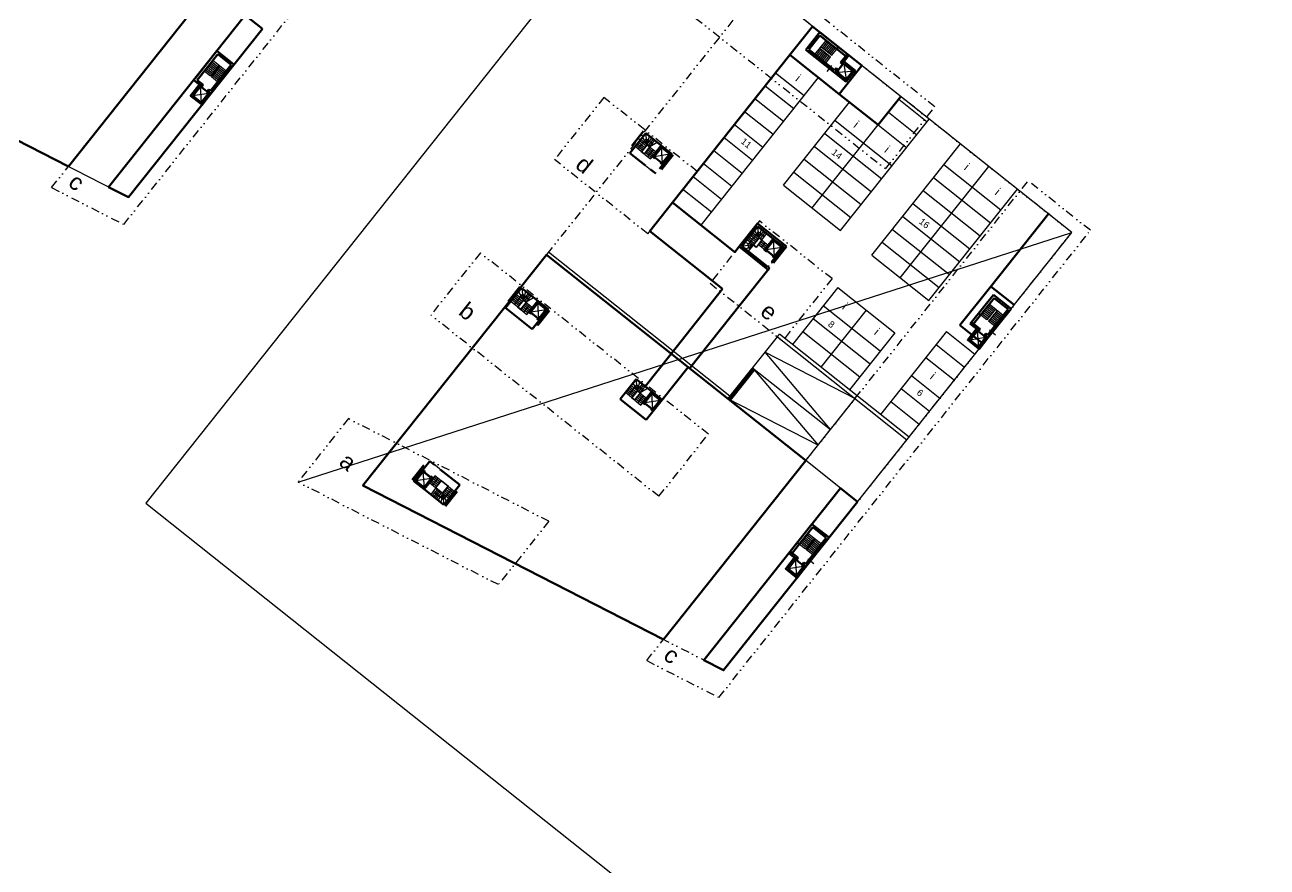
# Model space of a CAD drawing. Header units: metres. Extents: x -664657 to -643449, y -1076720 to -1062383.
# Drawn here: x -657433.3 to -657245.7, y -1068329.4 to -1068202.1 of the extents above; entities that cross this region are included whole.
import ezdxf

# ---------------------------------------------------------------- set-up
doc = ezdxf.new("R2010")
doc.units = ezdxf.units.M
doc.header["$LTSCALE"] = 0.1
doc.linetypes.add('DIVIDE', pattern=[31.75, 12.7, -6.35, 0, -6.35, 0, -6.35])
for name, color, linetype in [('AA_THER_popis', 6, 'Continuous'), ('AA_THER_slabá', 4, 'Continuous'), ('AA_THER_čerchovaná', 84, 'DIVIDE')]:
    doc.layers.add(name, color=color, linetype=linetype)
doc.layers.add('AA_THER_silná', color=1, linetype='Continuous', lineweight=70)
doc.styles.get("Standard").update_dxf_attribs({"font": 'arial.ttf', "width": 0.8})

msp = doc.modelspace()

# ---------------------------------------------------------------- linework, layer by layer
at = {"layer": 'AA_THER_popis'}
for p, q in [((-657311.482, -1068208.262), (-657312.197, -1068209.161)), ((-657325.015, -1068235.562), (-657325.25, -1068235.376)), ((-657287.592, -1068248.201), (-657286.693, -1068248.916)), ((-657315.068, -1068282.759), (-657314.169, -1068283.474))]:
    msp.add_line(p, q, dxfattribs=at)
at = {"layer": 'AA_THER_silná'}
for p, q in [((-657315.344, -1068205.883), (-657313.228, -1068203.222)), ((-657314.922, -1068205.835), (-657313.242, -1068203.722)), ((-657313.242, -1068203.722), (-657309.328, -1068206.834)), ((-657313.228, -1068203.222), (-657309.079, -1068206.521)), ((-657404.303, -1068206.059), (-657407.601, -1068210.207)), ((-657401.72, -1068208.112), (-657404.303, -1068206.059)), ((-657315.344, -1068205.883), (-657310.96, -1068209.369)), ((-657314.922, -1068205.835), (-657311.009, -1068208.947)), ((-657310.675, -1068205.763), (-657310.426, -1068205.45)), ((-657404.176, -1068206.542), (-657407.288, -1068210.456)), ((-657402.141, -1068208.161), (-657405.253, -1068212.074)), ((-657401.72, -1068208.112), (-657405.205, -1068212.496)), ((-657402.141, -1068208.161), (-657404.176, -1068206.542)), ((-657310.106, -1068207.812), (-657309.079, -1068206.521)), ((-657309.871, -1068207.999), (-657310.106, -1068207.812)), ((-657309.871, -1068207.999), (-657308.844, -1068206.707)), ((-657309.715, -1068208.123), (-657309.871, -1068207.999)), ((-657309.591, -1068207.647), (-657307.908, -1068208.985)), ((-657309.079, -1068206.521), (-657308.844, -1068206.707)), ((-657310.791, -1068208.673), (-657311.009, -1068208.947)), ((-657310.898, -1068209.29), (-657310.96, -1068209.369)), ((-657310.96, -1068209.369), (-657309.278, -1068210.707)), ((-657310.556, -1068208.86), (-657310.791, -1068208.673)), ((-657310.399, -1068208.984), (-657310.556, -1068208.86)), ((-657406.927, -1068211.127), (-657408.265, -1068212.81)), ((-657406.575, -1068211.407), (-657407.788, -1068210.442)), ((-657406.388, -1068211.172), (-657407.288, -1068210.456)), ((-657406.699, -1068211.563), (-657406.575, -1068211.407)), ((-657406.575, -1068211.407), (-657406.388, -1068211.172)), ((-657405.838, -1068212.248), (-657405.714, -1068212.091)), ((-657405.714, -1068212.091), (-657405.527, -1068211.856)), ((-657405.527, -1068211.856), (-657405.253, -1068212.074)), ((-657309.278, -1068210.707), (-657309.215, -1068210.628)), ((-657405.205, -1068212.496), (-657406.543, -1068214.179)), ((-657405.283, -1068212.434), (-657405.205, -1068212.496)), ((-657310.31, -1068212.568), (-657304.44, -1068217.236)), ((-657304.44, -1068217.236), (-657301.017, -1068212.931)), ((-657406.543, -1068214.179), (-657406.621, -1068214.116)), ((-657339.529, -1068218.466), (-657341.925, -1068221.479)), ((-657339.881, -1068218.186), (-657341.639, -1068220.397)), ((-657339.529, -1068218.466), (-657337.18, -1068220.333)), ((-657339.576, -1068223.346), (-657341.925, -1068221.479)), ((-657337.18, -1068220.333), (-657338.518, -1068222.016)), ((-657338.042, -1068222.139), (-657338.166, -1068222.296)), ((-657335.615, -1068221.578), (-657337.435, -1068223.867)), ((-657337.181, -1068222.824), (-657337.305, -1068222.98)), ((-657335.38, -1068221.764), (-657337.138, -1068223.976)), ((-657338.011, -1068224.591), (-657338.794, -1068223.969)), ((-657335.483, -1068228.964), (-657338.906, -1068233.269)), ((-657326.09, -1068236.432), (-657335.483, -1068228.964)), ((-657287.422, -1068241.626), (-657278.709, -1068230.667)), ((-657322.667, -1068232.127), (-657325.437, -1068235.61)), ((-657322.619, -1068232.549), (-657325.015, -1068235.562)), ((-657322.667, -1068232.127), (-657318.284, -1068235.612)), ((-657322.619, -1068232.549), (-657320.271, -1068234.416)), ((-657327.916, -1068242.007), (-657338.906, -1068233.269)), ((-657320.271, -1068234.416), (-657321.609, -1068236.099)), ((-657326.09, -1068236.432), (-657325.437, -1068235.61)), ((-657325.437, -1068235.61), (-657321.054, -1068239.096)), ((-657325.015, -1068235.562), (-657321.102, -1068238.674)), ((-657321.132, -1068236.222), (-657321.257, -1068236.379)), ((-657318.706, -1068235.66), (-657320.526, -1068237.95)), ((-657318.284, -1068235.612), (-657320.229, -1068238.058)), ((-657354.513, -1068236.83), (-657315.376, -1068267.947)), ((-657320.448, -1068238.012), (-657320.526, -1068237.95)), ((-657320.448, -1068238.012), (-657320.385, -1068237.934)), ((-657320.271, -1068236.907), (-657320.396, -1068237.063)), ((-657320.385, -1068237.934), (-657320.229, -1068238.058)), ((-657320.952, -1068238.968), (-657325.13, -1068244.223)), ((-657321.024, -1068238.576), (-657321.102, -1068238.674)), ((-657320.851, -1068238.841), (-657321.054, -1068239.096)), ((-657321.024, -1068238.576), (-657320.946, -1068238.638)), ((-657320.946, -1068238.638), (-657321.008, -1068238.717)), ((-657321.008, -1068238.717), (-657320.851, -1068238.841)), ((-657358.316, -1068241.855), (-657360.712, -1068244.868)), ((-657358.551, -1068241.668), (-657360.309, -1068243.879)), ((-657358.199, -1068241.948), (-657355.851, -1068243.815)), ((-657335.696, -1068251.791), (-657327.916, -1068242.007)), ((-657292.089, -1068247.496), (-657287.422, -1068241.626)), ((-657287.422, -1068241.626), (-657283.899, -1068244.426)), ((-657360.153, -1068244.004), (-657360.309, -1068243.879)), ((-657360.215, -1068244.082), (-657360.153, -1068244.004)), ((-657355.851, -1068243.815), (-657357.189, -1068245.498)), ((-657287.027, -1068242.897), (-657290.326, -1068247.046)), ((-657286.901, -1068243.381), (-657290.013, -1068247.295)), ((-657284.366, -1068245.013), (-657287.027, -1068242.897)), ((-657284.787, -1068245.062), (-657286.901, -1068243.381)), ((-657356.681, -1068248.074), (-657360.712, -1068244.868)), ((-657360.215, -1068244.082), (-657360.137, -1068244.144)), ((-657356.712, -1068245.622), (-657356.836, -1068245.778)), ((-657354.285, -1068245.06), (-657356.681, -1068248.074)), ((-657354.05, -1068245.247), (-657355.808, -1068247.458)), ((-657332.909, -1068254.007), (-657325.13, -1068244.223)), ((-657288.942, -1068245.949), (-657289.255, -1068245.7)), ((-657284.787, -1068245.062), (-657287.899, -1068248.975)), ((-657284.366, -1068245.013), (-657287.851, -1068249.397)), ((-657356.027, -1068247.412), (-657356.105, -1068247.349)), ((-657356.027, -1068247.412), (-657355.965, -1068247.333)), ((-657355.851, -1068246.306), (-657355.975, -1068246.463)), ((-657355.965, -1068247.333), (-657355.808, -1068247.458)), ((-657292.089, -1068247.496), (-657288.567, -1068250.297)), ((-657290.326, -1068247.046), (-657290.512, -1068247.281)), ((-657289.221, -1068248.308), (-657290.512, -1068247.281)), ((-657289.034, -1068248.073), (-657290.326, -1068247.046)), ((-657289.573, -1068248.028), (-657290.911, -1068249.711)), ((-657289.345, -1068248.464), (-657289.221, -1068248.308)), ((-657289.221, -1068248.308), (-657289.034, -1068248.073)), ((-657287.851, -1068249.397), (-657289.189, -1068251.08)), ((-657288.484, -1068249.149), (-657288.36, -1068248.992)), ((-657288.36, -1068248.992), (-657288.173, -1068248.757)), ((-657288.173, -1068248.757), (-657287.899, -1068248.975)), ((-657287.929, -1068249.335), (-657287.851, -1068249.397)), ((-657289.189, -1068251.08), (-657289.267, -1068251.017)), ((-657335.696, -1068251.791), (-657339.616, -1068256.723)), ((-657337.065, -1068258.751), (-657333.144, -1068253.82)), ((-657343.374, -1068258.653), (-657340.978, -1068255.64)), ((-657340.978, -1068255.64), (-657338.63, -1068257.507)), ((-657339.461, -1068261.765), (-657343.374, -1068258.653)), ((-657338.63, -1068257.507), (-657339.968, -1068259.19)), ((-657337.065, -1068258.751), (-657339.461, -1068261.765)), ((-657339.492, -1068259.313), (-657339.616, -1068259.47)), ((-657338.63, -1068259.998), (-657338.755, -1068260.154)), ((-657374.55, -1068271.029), (-657372.153, -1068268.016)), ((-657372.153, -1068268.016), (-657371.371, -1068268.638)), ((-657374.784, -1068270.843), (-657373.026, -1068268.631)), ((-657372.984, -1068269.783), (-657372.859, -1068269.627)), ((-657370.588, -1068269.261), (-657367.614, -1068271.625)), ((-657372.984, -1068272.274), (-657371.646, -1068270.591)), ((-657372.123, -1068270.468), (-657371.998, -1068270.311)), ((-657370.01, -1068274.639), (-657367.614, -1068271.625)), ((-657370.01, -1068274.639), (-657372.984, -1068272.274)), ((-657369.775, -1068274.826), (-657368.017, -1068272.614)), ((-657314.425, -1068277.518), (-657317.724, -1068281.666)), ((-657311.842, -1068279.572), (-657314.425, -1068277.518)), ((-657314.299, -1068278.002), (-657317.411, -1068281.915)), ((-657312.264, -1068279.62), (-657315.376, -1068283.534)), ((-657311.842, -1068279.572), (-657315.327, -1068283.955)), ((-657312.264, -1068279.62), (-657314.299, -1068278.002)), ((-657316.34, -1068280.569), (-657316.653, -1068280.32)), ((-657317.049, -1068282.586), (-657318.387, -1068284.269)), ((-657317.724, -1068281.666), (-657317.91, -1068281.901)), ((-657316.697, -1068282.866), (-657317.91, -1068281.901)), ((-657316.511, -1068282.631), (-657317.724, -1068281.666)), ((-657316.822, -1068283.022), (-657316.697, -1068282.866)), ((-657316.697, -1068282.866), (-657316.511, -1068282.631)), ((-657315.836, -1068283.551), (-657315.649, -1068283.316)), ((-657315.649, -1068283.316), (-657315.376, -1068283.534)), ((-657315.327, -1068283.955), (-657316.665, -1068285.638)), ((-657315.961, -1068283.707), (-657315.836, -1068283.551)), ((-657315.406, -1068283.893), (-657315.327, -1068283.955)), ((-657316.665, -1068285.638), (-657316.744, -1068285.576))]:
    msp.add_line(p, q, dxfattribs=at)
for points in [[(-657405.253, -1068196.488), (-657426.722, -1068223.491), (-657472.116, -1068200.244), (-657444.39, -1068165.371)], [(-657397.426, -1068202.711), (-657417.643, -1068228.14), (-657420.64, -1068226.606), (-657400.009, -1068200.658)], [(-657310.31, -1068212.568), (-657317.747, -1068206.656), (-657314.324, -1068202.351), (-657306.888, -1068208.263)], [(-657315.376, -1068267.947), (-657336.845, -1068294.95), (-657382.239, -1068271.703), (-657354.513, -1068236.83)], [(-657307.548, -1068274.171), (-657327.766, -1068299.6), (-657330.762, -1068298.065), (-657310.131, -1068272.117)]]:
    msp.add_lwpolyline(points, close=True, dxfattribs=at)
for points in [[(-657335.483, -1068228.964), (-657317.747, -1068206.656)], [(-657310.556, -1068208.86), (-657310.898, -1068209.29), (-657309.215, -1068210.628), (-657307.908, -1068208.985), (-657309.591, -1068207.647), (-657309.591, -1068207.647)], [(-657310.399, -1068208.984), (-657310.617, -1068209.258), (-657309.247, -1068210.347), (-657308.252, -1068209.095), (-657309.621, -1068208.006), (-657309.715, -1068208.123)], [(-657405.714, -1068212.091), (-657405.283, -1068212.434), (-657406.621, -1068214.116), (-657408.265, -1068212.81), (-657406.927, -1068211.127), (-657406.927, -1068211.127)], [(-657405.838, -1068212.248), (-657405.564, -1068212.466), (-657406.653, -1068213.835), (-657407.906, -1068212.84), (-657406.816, -1068211.47), (-657406.699, -1068211.563)], [(-657338.166, -1068222.296), (-657338.518, -1068222.016), (-657337.18, -1068220.333), (-657335.615, -1068221.578), (-657336.953, -1068223.26), (-657337.305, -1068222.98)], [(-657338.042, -1068222.139), (-657338.237, -1068221.984), (-657337.148, -1068220.614), (-657335.896, -1068221.61), (-657336.985, -1068222.979), (-657337.181, -1068222.824)], [(-657321.257, -1068236.379), (-657321.609, -1068236.099), (-657320.271, -1068234.416), (-657318.706, -1068235.66), (-657320.044, -1068237.343), (-657320.396, -1068237.063)], [(-657321.132, -1068236.222), (-657321.328, -1068236.067), (-657320.239, -1068234.697), (-657318.987, -1068235.693), (-657320.076, -1068237.062), (-657320.271, -1068236.907)], [(-657356.836, -1068245.778), (-657357.189, -1068245.498), (-657355.851, -1068243.815), (-657354.285, -1068245.06), (-657355.623, -1068246.743), (-657355.975, -1068246.463)], [(-657356.712, -1068245.622), (-657356.908, -1068245.466), (-657355.819, -1068244.096), (-657354.566, -1068245.092), (-657355.655, -1068246.462), (-657355.851, -1068246.306)], [(-657288.36, -1068248.992), (-657287.929, -1068249.335), (-657289.267, -1068251.017), (-657290.911, -1068249.711), (-657289.573, -1068248.028), (-657289.573, -1068248.028)], [(-657288.484, -1068249.149), (-657288.21, -1068249.367), (-657289.299, -1068250.736), (-657290.552, -1068249.741), (-657289.463, -1068248.371), (-657289.345, -1068248.464)], [(-657339.616, -1068259.47), (-657339.968, -1068259.19), (-657338.63, -1068257.507), (-657337.065, -1068258.751), (-657338.403, -1068260.434), (-657338.755, -1068260.154)], [(-657339.492, -1068259.313), (-657339.687, -1068259.158), (-657338.598, -1068257.788), (-657337.346, -1068258.784), (-657338.435, -1068260.153), (-657338.63, -1068259.998)], [(-657371.998, -1068270.311), (-657371.646, -1068270.591), (-657372.984, -1068272.274), (-657374.55, -1068271.029), (-657373.211, -1068269.347), (-657372.859, -1068269.627)], [(-657372.123, -1068270.468), (-657371.927, -1068270.623), (-657373.016, -1068271.993), (-657374.268, -1068270.997), (-657373.179, -1068269.628), (-657372.984, -1068269.783)], [(-657315.836, -1068283.551), (-657315.406, -1068283.893), (-657316.744, -1068285.576), (-657318.387, -1068284.269), (-657317.049, -1068282.586), (-657317.049, -1068282.586)], [(-657315.961, -1068283.707), (-657315.687, -1068283.925), (-657316.776, -1068285.295), (-657318.028, -1068284.299), (-657316.939, -1068282.929), (-657316.822, -1068283.022)]]:
    msp.add_lwpolyline(points, dxfattribs=at)
at = {"layer": 'AA_THER_slabá'}
for p, q in [((-657258.364, -1068077.292), (-657415.046, -1068274.358)), ((-657275.186, -1068233.468), (-657322.151, -1068196.127)), ((-657400.009, -1068200.658), (-657420.64, -1068226.606)), ((-657339.217, -1068233.661), (-657314.324, -1068202.351)), ((-657313.983, -1068206.582), (-657312.303, -1068204.469)), ((-657328.638, -1068220.354), (-657317.435, -1068206.265)), ((-657313.779, -1068206.744), (-657313.033, -1068205.805)), ((-657313.576, -1068206.906), (-657312.829, -1068205.966)), ((-657313.372, -1068207.068), (-657312.626, -1068206.128)), ((-657313.236, -1068205.643), (-657311.608, -1068206.937)), ((-657313.169, -1068207.229), (-657312.422, -1068206.29)), ((-657313.049, -1068205.408), (-657311.421, -1068206.703)), ((-657312.965, -1068207.391), (-657312.219, -1068206.452)), ((-657312.846, -1068205.57), (-657312.099, -1068204.631)), ((-657312.642, -1068205.732), (-657311.896, -1068204.792)), ((-657312.439, -1068205.893), (-657311.692, -1068204.954)), ((-657312.235, -1068206.055), (-657311.489, -1068205.116)), ((-657312.032, -1068206.217), (-657311.285, -1068205.278)), ((-657311.828, -1068206.379), (-657311.082, -1068205.44)), ((-657311.625, -1068206.541), (-657310.878, -1068205.601)), ((-657311.421, -1068206.703), (-657310.675, -1068205.763)), ((-657404.631, -1068209.043), (-657405.57, -1068208.296)), ((-657404.469, -1068208.839), (-657405.409, -1068208.092)), ((-657403.984, -1068208.229), (-657405.278, -1068209.857)), ((-657404.307, -1068208.636), (-657405.247, -1068207.889)), ((-657403.827, -1068208.353), (-657405.122, -1068209.981)), ((-657404.146, -1068208.432), (-657405.085, -1068207.685)), ((-657402.888, -1068209.1), (-657404.923, -1068207.482)), ((-657313.441, -1068210.079), (-657317.747, -1068206.656)), ((-657312.762, -1068207.553), (-657312.015, -1068206.614)), ((-657312.558, -1068207.715), (-657311.812, -1068206.776)), ((-657312.355, -1068207.877), (-657311.608, -1068206.937)), ((-657310.478, -1068208.922), (-657309.793, -1068208.061)), ((-657310.399, -1068208.984), (-657309.715, -1068208.123)), ((-657306.888, -1068208.263), (-657310.31, -1068212.568)), ((-657309.621, -1068208.006), (-657309.247, -1068210.347)), ((-657405.278, -1068209.857), (-657406.218, -1068209.11)), ((-657405.117, -1068209.653), (-657406.056, -1068208.906)), ((-657404.955, -1068209.45), (-657405.894, -1068208.703)), ((-657404.793, -1068209.246), (-657405.732, -1068208.499)), ((-657404.182, -1068210.728), (-657405.122, -1068209.981)), ((-657404.021, -1068210.524), (-657404.96, -1068209.778)), ((-657403.859, -1068210.321), (-657404.798, -1068209.574)), ((-657403.697, -1068210.117), (-657404.636, -1068209.371)), ((-657403.535, -1068209.914), (-657404.475, -1068209.167)), ((-657403.373, -1068209.71), (-657404.313, -1068208.964)), ((-657403.212, -1068209.507), (-657404.151, -1068208.76)), ((-657403.05, -1068209.303), (-657403.989, -1068208.557)), ((-657331.178, -1068232.387), (-657313.441, -1068210.079)), ((-657315.62, -1068212.818), (-657319.925, -1068209.396)), ((-657310.617, -1068209.258), (-657308.252, -1068209.095)), ((-657406.816, -1068211.47), (-657406.653, -1068213.835)), ((-657405.838, -1068212.248), (-657406.699, -1068211.563)), ((-657405.776, -1068212.17), (-657406.637, -1068211.485)), ((-657317.176, -1068214.775), (-657321.481, -1068211.352)), ((-657405.564, -1068212.466), (-657407.906, -1068212.84)), ((-657318.731, -1068216.732), (-657323.036, -1068213.309)), ((-657318.702, -1068226.337), (-657308.745, -1068213.813)), ((-657301.328, -1068213.322), (-657297.023, -1068216.745)), ((-657320.287, -1068218.689), (-657324.592, -1068215.266)), ((-657302.884, -1068215.279), (-657298.579, -1068218.702)), ((-657321.843, -1068220.646), (-657326.148, -1068217.223)), ((-657314.397, -1068229.76), (-657304.44, -1068217.236)), ((-657310.923, -1068216.552), (-657302.313, -1068223.398)), ((-657310.092, -1068233.183), (-657296.712, -1068216.354)), ((-657304.44, -1068217.236), (-657300.135, -1068220.659)), ((-657340.677, -1068220.874), (-657339.432, -1068219.309)), ((-657339.367, -1068220.191), (-657340.307, -1068219.444)), ((-657339.336, -1068220.152), (-657339.998, -1068219.057)), ((-657339.336, -1068220.152), (-657339.529, -1068218.466)), ((-657339.432, -1068219.309), (-657338.358, -1068220.163)), ((-657339.336, -1068220.152), (-657338.953, -1068218.923)), ((-657339.336, -1068220.152), (-657338.589, -1068219.213)), ((-657339.125, -1068220.32), (-657338.378, -1068219.381)), ((-657338.913, -1068220.488), (-657338.167, -1068219.549)), ((-657323.399, -1068222.603), (-657327.704, -1068219.18)), ((-657312.479, -1068218.509), (-657303.869, -1068225.355)), ((-657340.207, -1068221.248), (-657341.147, -1068220.501)), ((-657340.039, -1068221.036), (-657340.979, -1068220.29)), ((-657339.871, -1068220.825), (-657340.811, -1068220.078)), ((-657339.703, -1068220.614), (-657340.643, -1068219.867)), ((-657339.535, -1068220.402), (-657340.475, -1068219.656)), ((-657339.336, -1068220.152), (-657340.238, -1068221.287)), ((-657339.769, -1068221.66), (-657340.238, -1068221.287)), ((-657339.328, -1068220.222), (-657340.168, -1068221.279)), ((-657339.777, -1068221.59), (-657340.168, -1068221.279)), ((-657338.937, -1068220.533), (-657339.777, -1068221.59)), ((-657338.866, -1068220.525), (-657339.769, -1068221.66)), ((-657339.57, -1068221.41), (-657338.63, -1068222.157)), ((-657339.402, -1068221.199), (-657338.462, -1068221.945)), ((-657339.336, -1068220.152), (-657338.866, -1068220.525)), ((-657339.328, -1068220.222), (-657338.937, -1068220.533)), ((-657338.428, -1068220.938), (-657339.268, -1068221.995)), ((-657339.234, -1068220.987), (-657338.294, -1068221.734)), ((-657339.066, -1068220.776), (-657338.126, -1068221.523)), ((-657338.913, -1068220.488), (-657337.803, -1068219.838)), ((-657338.898, -1068220.564), (-657337.958, -1068221.311)), ((-657336.985, -1068222.979), (-657337.148, -1068220.614)), ((-657324.955, -1068224.56), (-657329.26, -1068221.137)), ((-657314.035, -1068220.466), (-657305.425, -1068227.312)), ((-657305.396, -1068236.917), (-657292.015, -1068220.088)), ((-657339.738, -1068221.621), (-657338.798, -1068222.368)), ((-657339.498, -1068223.409), (-657339.576, -1068223.346)), ((-657338.798, -1068222.368), (-657338.518, -1068222.016)), ((-657338.237, -1068221.984), (-657335.896, -1068221.61)), ((-657338.104, -1068222.218), (-657337.243, -1068222.902)), ((-657338.042, -1068222.139), (-657337.181, -1068222.824)), ((-657326.511, -1068226.516), (-657330.816, -1068223.094)), ((-657315.591, -1068222.423), (-657306.981, -1068229.269)), ((-657294.505, -1068223.219), (-657285.895, -1068230.064)), ((-657339.498, -1068223.409), (-657338.872, -1068223.907)), ((-657338.872, -1068223.907), (-657338.794, -1068223.969)), ((-657328.066, -1068228.473), (-657332.372, -1068225.05)), ((-657317.147, -1068224.38), (-657308.536, -1068231.226)), ((-657301.091, -1068240.34), (-657287.71, -1068223.51)), ((-657296.061, -1068225.175), (-657287.45, -1068232.021)), ((-657329.622, -1068230.43), (-657333.927, -1068227.007)), ((-657318.702, -1068226.337), (-657310.092, -1068233.183)), ((-657296.786, -1068243.762), (-657283.405, -1068226.933)), ((-657297.616, -1068227.132), (-657289.006, -1068233.978)), ((-657299.172, -1068229.089), (-657290.562, -1068235.935)), ((-657322.427, -1068234.235), (-657322.619, -1068232.549)), ((-657300.728, -1068231.046), (-657292.118, -1068237.892)), ((-657392.041, -1068271.177), (-657275.186, -1068233.468)), ((-657323.298, -1068235.331), (-657324.237, -1068234.584)), ((-657324.172, -1068235.466), (-657322.523, -1068233.392)), ((-657323.13, -1068235.119), (-657324.069, -1068234.373)), ((-657322.962, -1068234.908), (-657323.901, -1068234.161)), ((-657322.794, -1068234.697), (-657323.733, -1068233.95)), ((-657322.626, -1068234.485), (-657323.565, -1068233.739)), ((-657322.458, -1068234.274), (-657323.397, -1068233.527)), ((-657322.427, -1068234.235), (-657323.329, -1068235.37)), ((-657322.419, -1068234.305), (-657323.259, -1068235.362)), ((-657322.427, -1068234.235), (-657323.089, -1068233.139)), ((-657322.027, -1068234.616), (-657322.868, -1068235.673)), ((-657321.957, -1068234.608), (-657322.86, -1068235.743)), ((-657322.523, -1068233.392), (-657321.631, -1068234.101)), ((-657322.427, -1068234.235), (-657322.044, -1068233.006)), ((-657322.427, -1068234.235), (-657321.68, -1068233.296)), ((-657322.427, -1068234.235), (-657321.957, -1068234.608)), ((-657322.419, -1068234.305), (-657322.027, -1068234.616)), ((-657322.216, -1068234.403), (-657321.469, -1068233.464)), ((-657322.004, -1068234.571), (-657321.257, -1068233.632)), ((-657307.548, -1068274.171), (-657275.186, -1068233.468)), ((-657302.284, -1068233.003), (-657293.674, -1068239.849)), ((-657326.806, -1068258.221), (-657354.202, -1068236.439)), ((-657323.329, -1068235.37), (-657325.015, -1068235.562)), ((-657323.329, -1068235.37), (-657324.546, -1068234.972)), ((-657323.329, -1068235.37), (-657324.44, -1068236.02)), ((-657323.695, -1068235.846), (-657324.172, -1068235.466)), ((-657323.321, -1068235.376), (-657324.068, -1068236.315)), ((-657323.695, -1068235.846), (-657324.028, -1068235.973)), ((-657323.695, -1068235.846), (-657323.646, -1068235.492)), ((-657322.86, -1068235.743), (-657323.329, -1068235.37)), ((-657322.868, -1068235.673), (-657323.259, -1068235.362)), ((-657322.492, -1068235.281), (-657321.553, -1068236.028)), ((-657322.324, -1068235.07), (-657321.385, -1068235.817)), ((-657322.156, -1068234.859), (-657321.217, -1068235.606)), ((-657321.519, -1068235.021), (-657322.023, -1068235.655)), ((-657321.988, -1068234.647), (-657321.049, -1068235.394)), ((-657321.328, -1068236.067), (-657318.987, -1068235.693)), ((-657321.195, -1068236.3), (-657320.334, -1068236.985)), ((-657321.132, -1068236.222), (-657320.271, -1068236.907)), ((-657320.076, -1068237.062), (-657320.239, -1068234.697)), ((-657303.84, -1068234.96), (-657295.23, -1068241.806)), ((-657305.396, -1068236.917), (-657296.786, -1068243.762)), ((-657358.006, -1068243.634), (-657358.199, -1068241.948)), ((-657310.535, -1068241.774), (-657317.381, -1068250.384)), ((-657310.535, -1068241.774), (-657301.925, -1068248.619)), ((-657358.878, -1068244.73), (-657359.817, -1068243.983)), ((-657358.71, -1068244.519), (-657359.649, -1068243.772)), ((-657358.542, -1068244.307), (-657359.481, -1068243.561)), ((-657359.347, -1068244.357), (-657358.103, -1068242.791)), ((-657358.374, -1068244.096), (-657359.313, -1068243.349)), ((-657358.205, -1068243.885), (-657359.145, -1068243.138)), ((-657358.037, -1068243.673), (-657358.977, -1068242.927)), ((-657358.006, -1068243.634), (-657358.909, -1068244.769)), ((-657357.998, -1068243.705), (-657358.838, -1068244.761)), ((-657358.006, -1068243.634), (-657358.668, -1068242.539)), ((-657357.537, -1068244.008), (-657358.439, -1068245.143)), ((-657358.103, -1068242.791), (-657357.028, -1068243.645)), ((-657358.006, -1068243.634), (-657357.623, -1068242.406)), ((-657358.006, -1068243.634), (-657357.26, -1068242.695)), ((-657358.006, -1068243.634), (-657357.537, -1068244.008)), ((-657357.998, -1068243.705), (-657357.607, -1068244.016)), ((-657357.795, -1068243.802), (-657357.048, -1068242.863)), ((-657357.584, -1068243.97), (-657356.837, -1068243.031)), ((-657357.584, -1068243.97), (-657356.473, -1068243.32)), ((-657358.439, -1068245.143), (-657358.909, -1068244.769)), ((-657358.447, -1068245.072), (-657358.838, -1068244.761)), ((-657357.607, -1068244.016), (-657358.447, -1068245.072)), ((-657358.408, -1068245.104), (-657357.469, -1068245.85)), ((-657358.24, -1068244.892), (-657357.301, -1068245.639)), ((-657358.072, -1068244.681), (-657357.133, -1068245.428)), ((-657357.098, -1068244.42), (-657357.938, -1068245.477)), ((-657357.904, -1068244.47), (-657356.965, -1068245.216)), ((-657357.736, -1068244.258), (-657356.797, -1068245.005)), ((-657357.568, -1068244.047), (-657356.629, -1068244.794)), ((-657357.469, -1068245.85), (-657357.189, -1068245.498)), ((-657356.908, -1068245.466), (-657354.566, -1068245.092)), ((-657356.774, -1068245.7), (-657355.913, -1068246.385)), ((-657356.712, -1068245.622), (-657355.851, -1068246.306)), ((-657355.655, -1068246.462), (-657355.819, -1068244.096)), ((-657306.23, -1068245.196), (-657313.076, -1068253.807)), ((-657312.713, -1068244.513), (-657304.103, -1068251.359)), ((-657287.841, -1068246.492), (-657288.78, -1068245.745)), ((-657287.679, -1068246.288), (-657288.619, -1068245.542)), ((-657287.517, -1068246.085), (-657288.457, -1068245.338)), ((-657287.356, -1068245.881), (-657288.295, -1068245.135)), ((-657287.194, -1068245.678), (-657288.133, -1068244.931)), ((-657286.708, -1068245.067), (-657288.003, -1068246.695)), ((-657287.032, -1068245.474), (-657287.971, -1068244.728)), ((-657286.87, -1068245.271), (-657287.809, -1068244.524)), ((-657286.474, -1068245.254), (-657287.768, -1068246.882)), ((-657285.534, -1068246.001), (-657287.648, -1068244.321)), ((-657286.02, -1068246.611), (-657286.959, -1068245.865)), ((-657285.858, -1068246.408), (-657286.797, -1068245.661)), ((-657285.696, -1068246.204), (-657286.635, -1068245.458)), ((-657314.269, -1068246.47), (-657305.659, -1068253.316)), ((-657288.003, -1068246.695), (-657288.942, -1068245.949)), ((-657286.829, -1068247.629), (-657287.768, -1068246.882)), ((-657286.667, -1068247.425), (-657287.606, -1068246.679)), ((-657286.505, -1068247.222), (-657287.444, -1068246.475)), ((-657286.343, -1068247.018), (-657287.283, -1068246.272)), ((-657286.181, -1068246.815), (-657287.121, -1068246.068)), ((-657327.117, -1068258.612), (-657319.649, -1068249.219)), ((-657319.649, -1068249.219), (-657319.338, -1068248.828)), ((-657319.649, -1068249.219), (-657300.08, -1068264.778)), ((-657299.769, -1068264.386), (-657319.338, -1068248.828)), ((-657315.825, -1068248.427), (-657307.215, -1068255.273)), ((-657301.925, -1068248.619), (-657308.77, -1068257.229)), ((-657294.117, -1068248.44), (-657304.074, -1068260.964)), ((-657294.117, -1068248.44), (-657289.811, -1068251.862)), ((-657288.21, -1068249.367), (-657290.552, -1068249.741)), ((-657289.463, -1068248.371), (-657289.299, -1068250.736)), ((-657288.484, -1068249.149), (-657289.345, -1068248.464)), ((-657288.422, -1068249.071), (-657289.283, -1068248.386)), ((-657295.672, -1068250.396), (-657291.367, -1068253.819)), ((-657311.642, -1068263.251), (-657321.516, -1068251.567)), ((-657321.516, -1068251.567), (-657307.908, -1068258.554)), ((-657297.228, -1068252.353), (-657292.923, -1068255.776)), ((-657323.383, -1068253.916), (-657327.117, -1068258.612)), ((-657323.226, -1068254.04), (-657326.96, -1068258.737)), ((-657323.07, -1068254.165), (-657326.804, -1068258.861)), ((-657323.383, -1068253.916), (-657311.642, -1068263.251)), ((-657323.383, -1068253.916), (-657313.509, -1068265.599)), ((-657299.406, -1068255.093), (-657295.101, -1068258.516)), ((-657342.127, -1068258.048), (-657340.882, -1068256.483)), ((-657341.153, -1068257.788), (-657342.092, -1068257.041)), ((-657340.985, -1068257.576), (-657341.924, -1068256.83)), ((-657340.817, -1068257.365), (-657341.756, -1068256.618)), ((-657340.786, -1068257.326), (-657341.448, -1068256.23)), ((-657340.786, -1068257.326), (-657340.978, -1068255.64)), ((-657340.882, -1068256.483), (-657339.808, -1068257.337)), ((-657340.786, -1068257.326), (-657340.403, -1068256.097)), ((-657340.786, -1068257.326), (-657340.039, -1068256.387)), ((-657340.575, -1068257.494), (-657339.828, -1068256.555)), ((-657340.363, -1068257.662), (-657339.616, -1068256.723)), ((-657340.363, -1068257.662), (-657339.253, -1068257.012)), ((-657300.962, -1068257.05), (-657296.657, -1068260.473)), ((-657341.657, -1068258.422), (-657342.597, -1068257.675)), ((-657341.489, -1068258.21), (-657342.428, -1068257.464)), ((-657341.321, -1068257.999), (-657342.26, -1068257.252)), ((-657340.786, -1068257.326), (-657341.688, -1068258.461)), ((-657341.219, -1068258.834), (-657341.688, -1068258.461)), ((-657340.778, -1068257.396), (-657341.618, -1068258.453)), ((-657341.227, -1068258.764), (-657341.618, -1068258.453)), ((-657340.387, -1068257.707), (-657341.227, -1068258.764)), ((-657340.316, -1068257.699), (-657341.219, -1068258.834)), ((-657341.188, -1068258.795), (-657340.248, -1068259.542)), ((-657341.02, -1068258.584), (-657340.08, -1068259.331)), ((-657340.851, -1068258.372), (-657339.912, -1068259.119)), ((-657340.786, -1068257.326), (-657340.316, -1068257.699)), ((-657340.778, -1068257.396), (-657340.387, -1068257.707)), ((-657339.878, -1068258.112), (-657340.718, -1068259.168)), ((-657340.683, -1068258.161), (-657339.744, -1068258.908)), ((-657340.515, -1068257.95), (-657339.576, -1068258.697)), ((-657340.347, -1068257.738), (-657339.408, -1068258.485)), ((-657339.687, -1068259.158), (-657337.346, -1068258.784)), ((-657338.435, -1068260.153), (-657338.598, -1068257.788)), ((-657313.509, -1068265.599), (-657327.117, -1068258.612)), ((-657315.376, -1068267.947), (-657307.908, -1068258.554)), ((-657302.518, -1068259.007), (-657298.213, -1068262.43)), ((-657340.248, -1068259.542), (-657339.968, -1068259.19)), ((-657339.554, -1068259.391), (-657338.693, -1068260.076)), ((-657339.492, -1068259.313), (-657338.63, -1068259.998)), ((-657310.131, -1068272.117), (-657315.376, -1068267.947)), ((-657373.179, -1068269.628), (-657373.016, -1068271.993)), ((-657372.123, -1068270.468), (-657372.984, -1068269.783)), ((-657372.06, -1068270.389), (-657372.921, -1068269.705)), ((-657371.366, -1068270.239), (-657371.646, -1068270.591)), ((-657371.292, -1068268.7), (-657371.371, -1068268.638)), ((-657370.427, -1068270.986), (-657371.366, -1068270.239)), ((-657370.666, -1068269.198), (-657371.292, -1068268.7)), ((-657370.666, -1068269.198), (-657370.588, -1068269.261)), ((-657371.927, -1068270.623), (-657374.268, -1068270.997)), ((-657371.267, -1068272.042), (-657372.206, -1068271.296)), ((-657371.099, -1068271.831), (-657372.038, -1068271.084)), ((-657371.259, -1068272.113), (-657372.006, -1068273.052)), ((-657370.931, -1068271.62), (-657371.87, -1068270.873)), ((-657371.736, -1068271.669), (-657370.896, -1068270.612)), ((-657370.763, -1068271.408), (-657371.702, -1068270.662)), ((-657370.595, -1068271.197), (-657371.534, -1068270.45)), ((-657371.298, -1068272.082), (-657370.396, -1068270.947)), ((-657370.202, -1068272.953), (-657371.298, -1068272.082)), ((-657371.228, -1068272.074), (-657370.387, -1068271.017)), ((-657370.21, -1068272.883), (-657371.228, -1068272.074)), ((-657370.396, -1068270.947), (-657369.3, -1068271.818)), ((-657370.387, -1068271.017), (-657369.37, -1068271.826)), ((-657370.21, -1068272.883), (-657369.37, -1068271.826)), ((-657370.202, -1068272.953), (-657369.3, -1068271.818)), ((-657369.499, -1068272.068), (-657368.56, -1068272.815)), ((-657369.331, -1068271.857), (-657368.391, -1068272.604)), ((-657310.131, -1068272.117), (-657330.762, -1068298.065)), ((-657371.047, -1068272.281), (-657371.794, -1068273.22)), ((-657370.106, -1068273.796), (-657371.632, -1068272.582)), ((-657370.836, -1068272.449), (-657371.583, -1068273.388)), ((-657370.625, -1068272.617), (-657371.372, -1068273.556)), ((-657370.413, -1068272.785), (-657371.16, -1068273.724)), ((-657370.171, -1068272.914), (-657370.949, -1068273.892)), ((-657370.202, -1068272.953), (-657370.479, -1068274.266)), ((-657370.202, -1068272.953), (-657370.01, -1068274.639)), ((-657370.202, -1068272.953), (-657369.605, -1068274.13)), ((-657370.171, -1068272.914), (-657369.232, -1068273.661)), ((-657368.861, -1068272.23), (-657370.106, -1068273.796)), ((-657370.003, -1068272.702), (-657369.064, -1068273.449)), ((-657369.835, -1068272.491), (-657368.896, -1068273.238)), ((-657369.667, -1068272.28), (-657368.728, -1068273.027)), ((-657415.046, -1068274.358), (-657245.682, -1068409.015)), ((-657314.592, -1068280.298), (-657315.531, -1068279.552)), ((-657314.43, -1068280.095), (-657315.369, -1068279.348)), ((-657314.268, -1068279.891), (-657315.208, -1068279.145)), ((-657313.011, -1068280.559), (-657315.046, -1068278.941)), ((-657315.401, -1068281.316), (-657316.34, -1068280.569)), ((-657315.239, -1068281.112), (-657316.178, -1068280.366)), ((-657315.077, -1068280.909), (-657316.017, -1068280.162)), ((-657314.916, -1068280.705), (-657315.855, -1068279.959)), ((-657314.754, -1068280.502), (-657315.693, -1068279.755)), ((-657314.106, -1068279.688), (-657315.401, -1068281.316)), ((-657313.95, -1068279.812), (-657315.244, -1068281.44)), ((-657314.305, -1068282.187), (-657315.244, -1068281.44)), ((-657314.143, -1068281.984), (-657315.083, -1068281.237)), ((-657313.981, -1068281.78), (-657314.921, -1068281.033)), ((-657313.82, -1068281.577), (-657314.759, -1068280.83)), ((-657313.658, -1068281.373), (-657314.597, -1068280.626)), ((-657313.496, -1068281.17), (-657314.435, -1068280.423)), ((-657313.334, -1068280.966), (-657314.274, -1068280.219)), ((-657313.172, -1068280.763), (-657314.112, -1068280.016)), ((-657316.939, -1068282.929), (-657316.776, -1068285.295)), ((-657315.961, -1068283.707), (-657316.822, -1068283.022)), ((-657315.898, -1068283.629), (-657316.759, -1068282.944)), ((-657315.687, -1068283.925), (-657318.028, -1068284.299))]:
    msp.add_line(p, q, dxfattribs=at)
msp.add_lwpolyline([(-657444.39, -1068165.371), (-657472.116, -1068200.244), (-657417.643, -1068228.14), (-657397.426, -1068202.711)], dxfattribs=at)
at = {"layer": 'AA_THER_čerchovaná'}
for p, q in [((-657429.261, -1068226.685), (-657371.647, -1068154.22)), ((-657418.367, -1068232.264), (-657362.254, -1068161.688)), ((-657345.839, -1068213.066), (-657353.307, -1068222.459)), ((-657331.749, -1068224.268), (-657345.839, -1068213.066)), ((-657339.217, -1068233.661), (-657353.307, -1068222.459)), ((-657331.749, -1068224.268), (-657339.217, -1068233.661)), ((-657429.261, -1068226.685), (-657418.367, -1068232.264)), ((-657339.384, -1068298.144), (-657281.769, -1068225.679)), ((-657272.376, -1068233.147), (-657281.769, -1068225.679)), ((-657322.356, -1068231.736), (-657329.824, -1068241.129)), ((-657311.398, -1068240.449), (-657322.356, -1068231.736)), ((-657328.489, -1068303.723), (-657272.376, -1068233.147)), ((-657364.509, -1068236.548), (-657371.977, -1068245.941)), ((-657330.068, -1068263.931), (-657364.509, -1068236.548)), ((-657329.824, -1068241.129), (-657318.866, -1068249.842)), ((-657311.398, -1068240.449), (-657318.866, -1068249.842)), ((-657337.536, -1068273.324), (-657371.977, -1068245.941)), ((-657384.424, -1068261.596), (-657392.041, -1068271.177)), ((-657354.161, -1068277.094), (-657384.424, -1068261.596)), ((-657337.536, -1068273.324), (-657330.068, -1068263.931)), ((-657361.779, -1068286.675), (-657392.041, -1068271.177)), ((-657354.161, -1068277.094), (-657361.779, -1068286.675)), ((-657339.384, -1068298.144), (-657328.489, -1068303.723))]:
    msp.add_line(p, q, dxfattribs=at)
for points in [[(-657295.859, -1068214.477), (-657327.168, -1068189.583), (-657334.637, -1068198.976), (-657303.327, -1068223.87)], [(-657382.239, -1068271.703), (-657327.766, -1068299.6), (-657275.186, -1068233.468), (-657322.151, -1068196.127)]]:
    msp.add_lwpolyline(points, close=True, dxfattribs=at)

# ---------------------------------------------------------------- texts
at = {"layer": 'AA_THER_popis'}
for s, height, p in [('i', 1.25, (-657317.049, -1068210.508)), ('i', 1.25, (-657308.257, -1068217.498)), ('11', 1, (-657325.263, -1068219.889)), ('14', 1, (-657311.573, -1068221.539)), ('i', 1.25, (-657303.598, -1068221.258)), ('d', 2.5, (-657350.338, -1068223.58)), ('i', 1.25, (-657291.572, -1068223.908)), ('c', 2.5, (-657426.93, -1068226.28)), ('i', 1.25, (-657286.914, -1068227.669)), ('16', 1, (-657298.362, -1068231.995)), ('b', 2.5, (-657367.969, -1068245.756)), ('e', 2.5, (-657322.43, -1068245.769)), ('i', 1.25, (-657309.978, -1068244.967)), ('8', 1, (-657312.1, -1068247.508)), ('i', 1.25, (-657305.153, -1068248.803)), ('i', 1.25, (-657296.717, -1068255.51)), ('6', 1, (-657298.707, -1068257.846)), ('a', 2.5, (-657386.027, -1068268.468)), ('c', 2.5, (-657337.052, -1068297.739))]:
    msp.add_text(s, height=height, rotation=321.51268, dxfattribs=at).set_placement(p)

doc.saveas('drawing.dxf')
